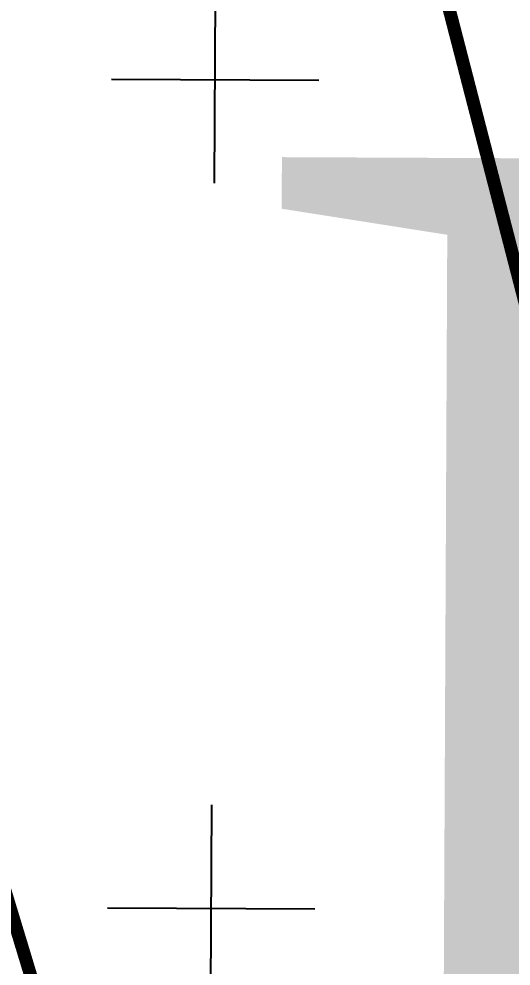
# Model space of a CAD drawing. Header units: feet. Extents: x 309963 to 314040, y 1901486 to 1908068.
# Drawn here: x 313646.18 to 313668.81, y 1903616.14 to 1903659.74 of the extents above; entities that cross this region are included whole.
import ezdxf

# ---------------------------------------------------------------- set-up
doc = ezdxf.new("R2010")
doc.units = ezdxf.units.FT
doc.header["$MEASUREMENT"] = 0
for name, color, linetype in [('NDZ-200M FROM CRZ @ 1', 30, 'Continuous'), ('SURVEY PLOT BOUNDARY', 35, 'Continuous'), ('VILLAGE NAME', 3, 'Continuous')]:
    doc.layers.add(name, color=color, linetype=linetype)
doc.styles.get("Standard").update_dxf_attribs({"font": 'times.ttf'})

msp = doc.modelspace()

# ---------------------------------------------------------------- hatches: boundary and pattern name
at = {"layer": 'NDZ-200M FROM CRZ @ 1'}
h = msp.add_hatch(dxfattribs=at)
h.set_pattern_fill('CROSS', color=256, scale=3.004499, angle=-0.2675)
h.set_pattern_definition([(359.73254, (294409.67, 1893482.39), (19.167418, 18.9893), [9.539283, -28.61785]), (89.73254, (294414.418, 1893477.598), (-18.9893, 19.167418), [9.539283, -28.61785])])
h.paths.add_polyline_path([(313657.174, 1902903.807), (313677.352, 1902935.764), (313681.358, 1902935.746), (313736.919, 1902938.958), (313741.48, 1902943.478), (313745.542, 1902955.478), (313749.604, 1902967.478), (313749.622, 1902971.484), (313753.665, 1902979.478), (313753.703, 1902987.491), (313757.765, 1902999.491), (313761.826, 1903011.491), (313761.882, 1903023.51), (313761.939, 1903035.529), (313762.013, 1903051.554), (313762.069, 1903063.573), (313758.083, 1903067.598), (313758.176, 1903087.629), (313754.208, 1903095.661), (313750.258, 1903107.698), (313746.309, 1903119.736), (313742.359, 1903131.773), (313738.41, 1903143.811), (313730.454, 1903155.867), (313726.505, 1903167.905), (313718.531, 1903175.955), (313710.557, 1903184.005), (313685.337, 1903215.838), (313678.699, 1903224.217), (313674.712, 1903228.242), (313670.725, 1903232.267), (313691.576, 1903408.45), (313695.638, 1903420.451), (313704.36, 1903572.652), (313704.472, 1903596.69), (313694.597, 1903779.121), (313693.37, 1903801.792), (313677.255, 1903773.098), (313665.163, 1903757.129), (313661.158, 1903757.147), (313661.12, 1903749.135), (313661.102, 1903745.128), (313665.107, 1903745.11), (313665.07, 1903737.097), (313661.046, 1903733.109), (313657.021, 1903729.122), (313657.003, 1903725.116), (313652.96, 1903717.122), (313644.836, 1903693.121), (313644.742, 1903673.09), (313640.512, 1903625.033), (313640.307, 1903580.964), (313644.125, 1903540.882), (313644.107, 1903536.876), (313644.069, 1903528.864), (313640.007, 1903516.863), (313639.951, 1903504.844), (313635.89, 1903492.844), (313627.822, 1903480.863), (313627.785, 1903472.85), (313627.729, 1903460.831), (313627.691, 1903452.819), (313627.654, 1903444.806), (313631.603, 1903432.769), (313635.572, 1903424.737), (313635.553, 1903420.731), (313639.484, 1903404.687), (313643.471, 1903400.662), (313647.439, 1903392.631), (313651.407, 1903384.6), (313651.351, 1903372.581), (313647.271, 1903356.574), (313651.258, 1903352.549), (313651.202, 1903340.53), (313655.151, 1903328.493), (313658.97, 1903288.411), (313662.938, 1903280.38), (313666.888, 1903268.342), (313666.85, 1903260.33), (313666.757, 1903240.298), (313662.732, 1903236.311), (313658.689, 1903228.317), (313622.526, 1903204.448), (313594.356, 1903176.534), (313586.288, 1903164.553), (313566.148, 1903140.609), (313562.123, 1903136.621), (313558.099, 1903132.633), (313558.062, 1903124.621), (313557.931, 1903096.577), (313557.875, 1903084.558), (313557.819, 1903072.539), (313565.662, 1903036.445), (313561.618, 1903028.451), (313545.484, 1903004.488), (313541.459, 1903000.501), (313525.362, 1902984.55), (313501.234, 1902964.631), (313456.985, 1902924.774), (313416.779, 1902892.911), (313388.627, 1902869.004), (313368.505, 1902849.066), (313364.481, 1902845.078), (313360.457, 1902841.091), (313348.384, 1902829.128), (313344.359, 1902825.14), (313275.87, 1902741.326), (313263.779, 1902725.357), (313251.687, 1902709.388), (313235.515, 1902677.412), (313227.429, 1902661.425), (313211.275, 1902633.455), (313207.232, 1902625.461), (313195.103, 1902601.48), (313182.936, 1902569.486), (313178.875, 1902557.485), (313174.813, 1902545.485), (313166.689, 1902521.485), (313150.498, 1902485.503), (313146.437, 1902473.503), (313146.418, 1902469.497), (313146.38, 1902461.484), (313146.324, 1902449.465), (313146.287, 1902441.453), (313158.192, 1902417.359), (313182.076, 1902385.196), (313194.056, 1902377.128), (313198.061, 1902377.109), (313202.048, 1902373.084), (313206.054, 1902373.065), (313206.035, 1902369.059), (313218.015, 1902360.99), (313229.994, 1902352.922), (313241.955, 1902340.847), (313257.94, 1902332.759), (313261.927, 1902328.734), (313277.931, 1902324.653), (313281.918, 1902320.628), (313285.924, 1902320.609), (313289.929, 1902320.591), (313314.15, 1902360.542), (313318.193, 1902368.535), (313322.237, 1902376.529), (313326.298, 1902388.529), (313334.384, 1902404.517), (313334.403, 1902408.524), (313350.594, 1902444.505), (313354.656, 1902456.505), (313358.717, 1902468.506), (313358.774, 1902480.525), (313362.779, 1902480.506), (313362.798, 1902484.512), (313362.835, 1902492.525), (313366.86, 1902496.512), (313374.965, 1902516.506), (313383.051, 1902532.494), (313387.075, 1902536.482), (313387.112, 1902544.494), (313399.223, 1902564.47), (313403.266, 1902572.463), (313407.29, 1902576.451), (313411.333, 1902584.445), (313419.438, 1902604.439), (313423.444, 1902604.42), (313431.511, 1902616.402), (313491.951, 1902692.241), (313504.024, 1902704.204), (313520.122, 1902720.154), (313544.249, 1902740.073), (313584.455, 1902771.937), (313624.68, 1902807.806), (313628.705, 1902811.794), (313628.723, 1902815.8), (313632.729, 1902815.781), (313632.748, 1902819.788), (313632.766, 1902823.794), (313632.785, 1902827.8), (313632.841, 1902839.819), (313636.94, 1902859.832)])

# ---------------------------------------------------------------- linework, layer by layer
at = {"layer": 'SURVEY PLOT BOUNDARY', "lineweight": 18, "const_width": 0.601}
for points in [[(313645.229, 1903777.253), (313645.098, 1903749.209), (313633.025, 1903737.247), (313664.976, 1903717.066), (313636.619, 1903649.09), (313668.178, 1903544.776), (313663.574, 1903416.594), (313615.562, 1903428.837), (313587.616, 1903448.999), (313555.515, 1903437.13), (313551.49, 1903433.143), (313531.518, 1903445.255), (313527.868, 1903521.393), (313536.347, 1903621.513), (313536.59, 1903673.595), (313552.893, 1903733.614), (313541.026, 1903765.721), (313633.23, 1903781.316)], [(313687.627, 1903420.488), (313663.574, 1903416.594), (313668.178, 1903544.776), (313636.619, 1903649.09), (313664.976, 1903717.066), (313673.194, 1903761.097), (313665.257, 1903777.16), (313673.268, 1903777.123), (313685.285, 1903777.066), (313689.254, 1903769.035), (313681.093, 1903737.022), (313681.055, 1903729.01), (313680.999, 1903716.991), (313664.733, 1903664.984), (313684.406, 1903588.771), (313692.343, 1903572.708), (313700.111, 1903520.589), (313680.064, 1903516.676)], [(313749.02, 1903700.648), (313748.908, 1903676.61), (313744.884, 1903672.622), (313744.753, 1903644.578), (313736.685, 1903632.597), (313740.598, 1903612.547), (313740.411, 1903572.484), (313732.343, 1903560.502), (313740.317, 1903552.452), (313740.28, 1903544.44), (313716.246, 1903544.552), (313720.158, 1903524.502), (313700.111, 1903520.589), (313692.343, 1903572.708), (313684.406, 1903588.771), (313664.733, 1903664.984), (313680.999, 1903716.991), (313681.055, 1903729.01), (313701.027, 1903716.897), (313713.063, 1903720.847), (313725.08, 1903720.791)]]:
    msp.add_lwpolyline(points, close=True, dxfattribs=at)

# ---------------------------------------------------------------- texts
at = {"layer": 'VILLAGE NAME', "insert": (313504.166, 1903592.62), "char_height": 60.09, "attachment_point": 7, "rotation": 359.7325}
msp.add_mtext('WARAVADE', dxfattribs=at)

doc.saveas('drawing.dxf')
